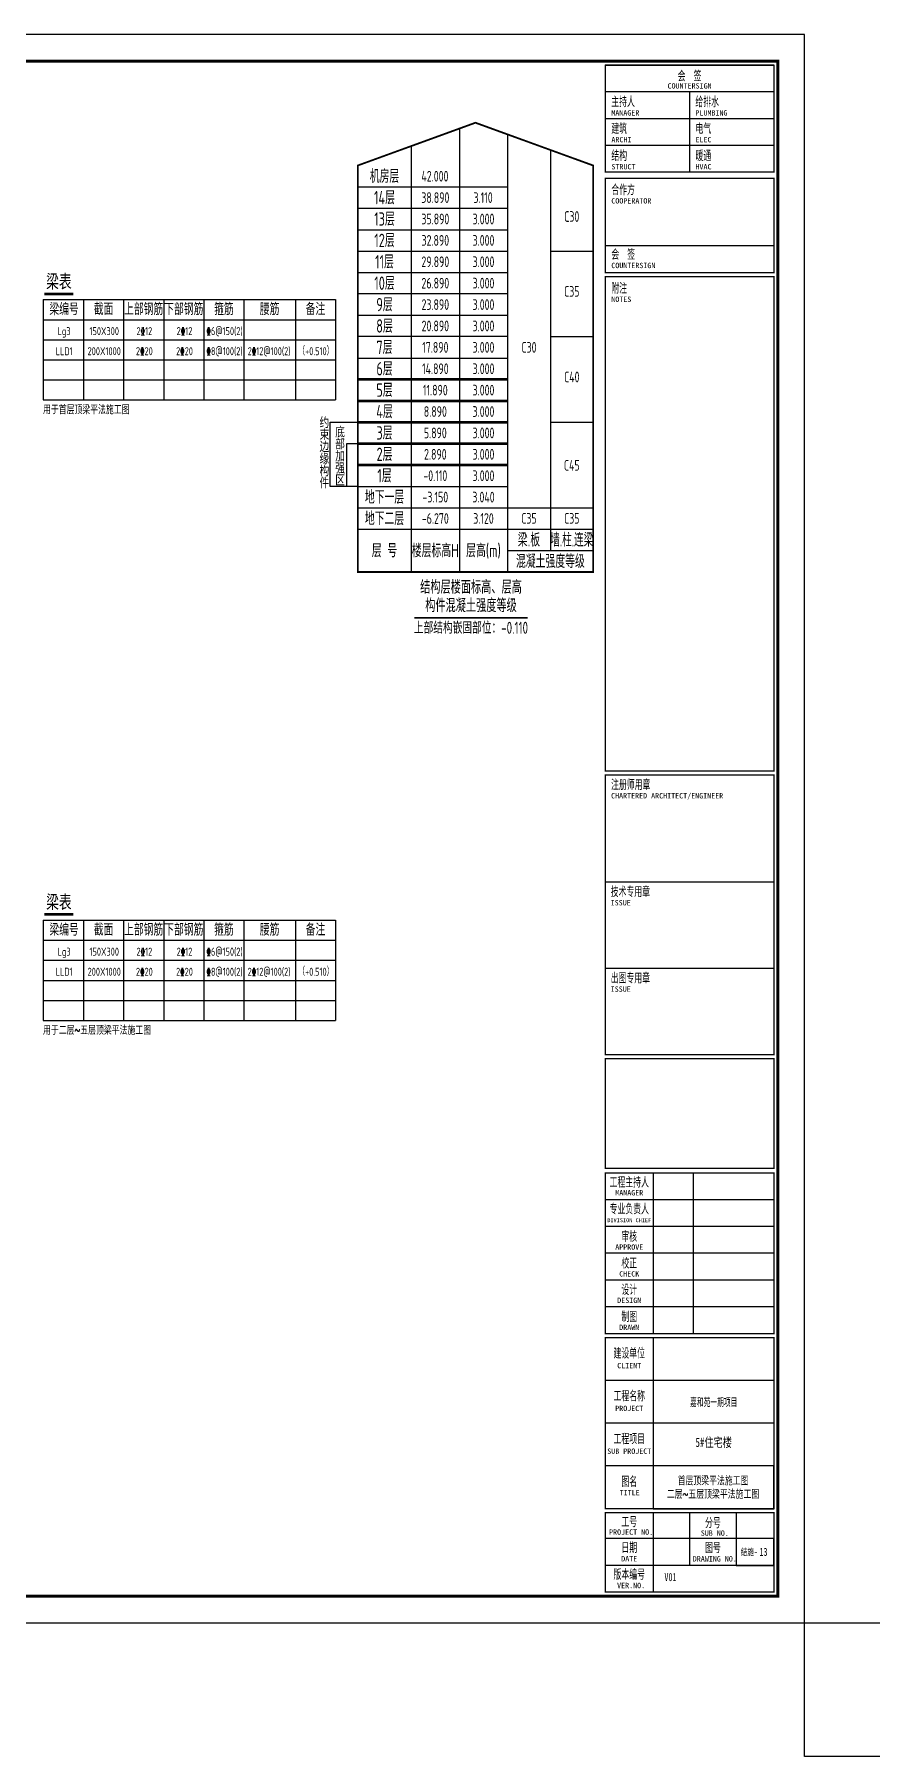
# Model space of a CAD drawing. Extents: x 154268 to 5133249, y -1832900 to 601179.
# Drawn here: x 405519 to 436804, y 536638 to 601038 of the extents above; entities that cross this region are included whole.
import ezdxf
from ezdxf.enums import TextEntityAlignment as Align

# ---------------------------------------------------------------- set-up
doc = ezdxf.new("R2010")
doc.units = 0
doc.header["$LTSCALE"] = 1000
doc.layers.add('_TSZ_PLOT_MARK', color=1, linetype='Continuous', plot=False)
for name, color, linetype in [('A-ANNO-TITLE', 3, 'Continuous'), ('FLOOR_NUM', 7, 'Continuous'), ('HZ', 2, 'Continuous'), ('S-BEAM-水平集中标', 7, 'Continuous'), ('S-FLOOR-说明', 7, 'Continuous'), ('S-HOLE-标注', 3, 'Continuous'), ('S-MOD-TXT', 7, 'Continuous'), ('楼号', 7, 'Continuous')]:
    doc.layers.add(name, color=color, linetype=linetype)
doc.styles.add('-宋体', font='', dxfattribs={"width": 0.8})
doc.styles.add('DD', font='romand__.ttf', dxfattribs={"width": 0.7, "bigfont": 'HZTXT.SHX'})
doc.styles.add('TSSD', font='Tssdeng.shx', dxfattribs={"width": 0.7, "bigfont": 'tssdchn.shx.SHX'})
doc.styles.add('TSSD_Label', font='tssdeng.shx', dxfattribs={"width": 0.7, "bigfont": 'hztxt.shx'})
doc.styles.get('-宋体').set_extended_font_data('SimSun')

# ---------------------------------------------------------------- blocks, each defined once
blk = doc.blocks.new('T4sbgb1')
at = {"layer": 'S-FLOOR-说明', "color": 0}
for p, q in [((1686, 18295), (1686, 1713)), ((3486, 18076), (3486, 1713)), ((-114, 17640), (-114, 1713)), ((5086, 17494), (5086, 2513)), ((-2114, 16113), (3486, 16113)), ((-2114, 15313), (3486, 15313)), ((-2114, 14513), (3486, 14513)), ((-2114, 13713), (3486, 13713)), ((1686, 13713), (1686, 3313)), ((5086, 13713), (6686, 13713)), ((-2114, 12913), (3486, 12913)), ((3486, 12113), (-2114, 12113)), ((-2114, 11313), (3486, 11313)), ((3486, 10513), (-2114, 10513)), ((5086, 10513), (6686, 10513)), ((-2114, 9713), (3486, 9713)), ((3486, 8913), (-2114, 8913)), ((-2114, 8113), (3486, 8113)), ((-3142, 4913), (-3142, 7313)), ((-3142, 7313), (-2114, 7313)), ((3486, 7313), (-2114, 7313)), ((5086, 7313), (6686, 7313)), ((-2522, 4913), (-2522, 6513)), ((-2522, 6513), (-2114, 6513)), ((-2114, 6513), (3486, 6513)), ((3486, 5713), (-2114, 5713)), ((-2114, 4913), (-3142, 4913)), ((-2114, 4913), (-2522, 4913)), ((-2114, 4913), (3486, 4913)), ((-2114, 4113), (3486, 4113)), ((3486, 4113), (5086, 4113)), ((5086, 4113), (6686, 4113)), ((-2114, 3313), (6686, 3313)), ((3486, 2513), (6686, 2513))]:
    blk.add_line(p, q, dxfattribs=at)
at = {"layer": 'S-FLOOR-说明', "color": 0, "const_width": 66.7}
blk.add_lwpolyline([(2286, 18513), (6686, 16913), (6686, 1713), (-2114, 1713), (-2114, 16913)], close=True, dxfattribs=at)
at = {"layer": 'S-FLOOR-说明', "color": 0, "const_width": 67.2}
blk.add_lwpolyline([(0, 0), (4238, 0)], dxfattribs=at)
at = {"layer": 'S-FLOOR-说明', "color": 0, "style": 'TSSD'}
for s, height, width, p in [('机房层', 500, 0.7, (-1114, 16513)), ('42.000', 400, 0.7, (771, 16513)), ('14层', 500, 0.7, (-1114, 15713)), ('38.890', 400, 0.7, (786, 15713)), ('3.110', 400, 0.7, (2571, 15713)), ('13层', 500, 0.7, (-1114, 14913)), ('35.890', 400, 0.7, (786, 14913)), ('3.000', 400, 0.7, (2586, 14913)), ('C30', 400, 0.7, (5886, 15006)), ('12层', 500, 0.7, (-1114, 14113)), ('32.890', 400, 0.7, (786, 14113)), ('3.000', 400, 0.7, (2586, 14113)), ('11层', 500, 0.7, (-1114, 13313)), ('29.890', 400, 0.7, (786, 13313)), ('3.000', 400, 0.7, (2586, 13313)), ('10层', 500, 0.7, (-1114, 12513)), ('26.890', 400, 0.7, (786, 12513)), ('3.000', 400, 0.7, (2586, 12513)), ('C35', 400, 0.7, (5886, 12205)), ('9层', 500, 0.7, (-1114, 11713)), ('23.890', 400, 0.7, (786, 11713)), ('3.000', 400, 0.7, (2586, 11713)), ('8层', 500, 0.7, (-1114, 10913)), ('20.890', 400, 0.7, (786, 10913)), ('3.000', 400, 0.7, (2586, 10913)), ('7层', 500, 0.7, (-1114, 10113)), ('17.890', 400, 0.7, (786, 10113)), ('3.000', 400, 0.7, (2586, 10113)), ('C30', 400, 0.7, (4286, 10113)), ('6层', 500, 0.7, (-1114, 9313)), ('14.890', 400, 0.7, (786, 9313)), ('3.000', 400, 0.7, (2586, 9313)), ('C40', 400, 0.7, (5886, 9005)), ('5层', 500, 0.7, (-1114, 8513)), ('11.890', 400, 0.7, (786, 8513)), ('3.000', 400, 0.7, (2586, 8513)), ('4层', 500, 0.7, (-1114, 7713)), ('8.890', 400, 0.7, (786, 7713)), ('3.000', 400, 0.7, (2586, 7713)), ('3层', 500, 0.7, (-1114, 6913)), ('5.890', 400, 0.7, (786, 6913)), ('3.000', 400, 0.7, (2586, 6913)), ('2层', 500, 0.7, (-1114, 6113)), ('2.890', 400, 0.7, (786, 6113)), ('3.000', 400, 0.7, (2586, 6113)), ('C45', 400, 0.7, (5886, 5702)), ('1层', 500, 0.7, (-1114, 5313)), ('-0.110', 400, 0.7, (786, 5313)), ('3.000', 400, 0.7, (2586, 5313)), ('地下一层', 500, 0.7, (-1114, 4513)), ('-3.150', 400, 0.7, (786, 4513)), ('3.040', 400, 0.7, (2586, 4513)), ('地下二层', 500, 0.7, (-1114, 3713)), ('-6.270', 400, 0.7, (786, 3713)), ('3.120', 400, 0.7, (2586, 3713)), ('C35', 400, 0.7, (4286, 3719)), ('C35', 400, 0.7, (5886, 3719)), ('层 号', 500, 0.7, (-1114, 2513)), ('楼层标高H', 500, 0.7, (786, 2513)), ('层高(m)', 500, 0.7, (2586, 2513)), ('梁.板', 500, 0.7, (4286, 2913)), ('墙.柱.连梁', 500, 0.6, (5886, 2913)), ('混凝土强度等级', 500, 0.7, (5086, 2113)), ('结构层楼面标高、层高', 500, 0.8, (2119, 1148)), ('构件混凝土强度等级', 500, 0.8, (2119, 460)), ('上部结构嵌固部位：-0.110', 450, 0.7, (2119, -374))]:
    blk.add_text(s, height=height, rotation=359.99977, dxfattribs=dict(at, width=width)).set_placement(p, align=Align.MIDDLE_CENTER)
at = {"layer": 'S-FLOOR-说明', "color": 0, "style": 'TSSD', "width": 0.7}
for s, p in [('约', (-3543, 7095)), ('束', (-3543, 6645)), ('底', (-2956, 6743)), ('边', (-3543, 6195)), ('部', (-2956, 6293)), ('缘', (-3543, 5740)), ('加', (-2956, 5843)), ('强', (-2956, 5393)), ('构', (-3543, 5290)), ('件', (-3543, 4840)), ('区', (-2956, 4943))]:
    blk.add_text(s, height=400, dxfattribs=at).set_placement(p)

msp = doc.modelspace()

# ---------------------------------------------------------------- linework, layer by layer
for p, q in [((405849.7, 591120.6), (405849.7, 587370.6)), ((407349.7, 591120.6), (407349.7, 587370.6)), ((408849.7, 591120.6), (408849.7, 587370.6)), ((410349.7, 591120.6), (410349.7, 587370.6)), ((411849.7, 591120.6), (411849.7, 587370.6)), ((413349.7, 591120.6), (413349.7, 587370.6)), ((415270.3, 591120.6), (415270.3, 587370.6)), ((416770.3, 591120.6), (416770.3, 587370.6)), ((405849.7, 567914.6), (405849.7, 564164.6)), ((407349.7, 567914.6), (407349.7, 564164.6)), ((408849.7, 567914.6), (408849.7, 564164.6)), ((410349.7, 567914.6), (410349.7, 564164.6)), ((411849.7, 567914.6), (411849.7, 564164.6)), ((413349.7, 567914.6), (413349.7, 564164.6)), ((415270.3, 567914.6), (415270.3, 564164.6)), ((416770.3, 567914.6), (416770.3, 564164.6))]:
    msp.add_line(p, q)
for points in [[(405849.7, 591120.6), (416770.3, 591120.6)], [(405849.7, 590370.6), (416770.3, 590370.6)], [(405849.7, 589620.6), (416770.3, 589620.6)], [(405849.7, 588870.6), (416770.3, 588870.6)], [(405849.7, 588120.6), (416770.3, 588120.6)], [(405849.7, 587370.6), (416770.3, 587370.6)], [(405849.7, 567914.6), (416770.3, 567914.6)], [(405849.7, 567164.6), (416770.3, 567164.6)], [(405849.7, 566414.6), (416770.3, 566414.6)], [(405849.7, 565664.6), (416770.3, 565664.6)], [(405849.7, 564914.6), (416770.3, 564914.6)], [(405849.7, 564164.6), (416770.3, 564164.6)]]:
    msp.add_lwpolyline(points)
at = {"layer": '_TSZ_PLOT_MARK'}
for points in [[(350203.6, 541638.3), (434303.6, 541638.3), (434303.6, 601038.3), (350203.6, 601038.3)], [(428643.2, 545907.5), (433153.6, 545907.5), (433153.6, 547507.5), (428643.2, 547507.5)], [(431748.6, 543788.3), (433153.6, 543788.3), (433153.6, 544788.3), (431748.6, 544788.3)]]:
    msp.add_lwpolyline(points, close=True, dxfattribs=at)
at = {"layer": 'A-ANNO-TITLE'}
for p, q in [((433153.6, 599888.3), (426853.6, 599888.3)), ((433153.6, 598888.3), (426853.6, 598888.3)), ((430003.6, 598888.3), (430003.6, 595888.3)), ((433153.6, 597888.3), (426853.6, 597888.3)), ((433153.6, 597888.3), (426853.6, 597888.3)), ((433153.6, 596888.3), (426853.6, 596888.3)), ((433153.6, 595888.3), (426853.6, 595888.3)), ((433153.6, 593131.6), (426853.6, 593131.6)), ((433153.6, 592127.4), (426853.6, 592127.4)), ((433153.6, 573492.9), (426853.6, 573492.9)), ((433153.6, 573342.9), (426853.6, 573342.9)), ((433153.6, 569342.9), (426853.6, 569342.9)), ((433153.6, 566112.6), (426853.6, 566112.6)), ((428643.2, 558457.5), (428643.2, 552457.5)), ((430143.2, 558457.5), (430143.2, 552457.5)), ((433153.6, 557457.5), (426853.6, 557457.5)), ((433153.6, 556457.5), (426853.6, 556457.5)), ((433153.6, 555457.5), (426853.6, 555457.5)), ((433153.6, 554457.5), (426853.6, 554457.5)), ((433153.6, 553457.5), (426853.6, 553457.5)), ((428643.2, 552307.5), (428643.2, 545907.5)), ((433153.6, 550707.5), (426853.6, 550707.5)), ((433153.6, 549107.5), (426853.6, 549107.5)), ((433153.6, 547507.5), (426853.6, 547507.5)), ((428643.2, 545757.5), (428643.2, 542788.3)), ((430003.6, 545757.5), (430003.6, 543788.3)), ((431748.6, 545757.5), (431748.6, 543788.3)), ((433153.6, 544788.3), (426853.6, 544788.3)), ((433153.6, 543788.3), (426853.6, 543788.3))]:
    msp.add_line(p, q, dxfattribs=at)
msp.add_lwpolyline([(350203.6, 541638.3), (434303.6, 541638.3), (434303.6, 601038.3), (350203.6, 601038.3)], close=True, dxfattribs=at)
for points, const_width in [([(352703.6, 542638.3), (433303.6, 542638.3), (433303.6, 600038.3), (352703.6, 600038.3)], 120), ([(426853.6, 599888.3), (426853.6, 595888.3), (433153.6, 595888.3), (433153.6, 599888.3)], 50), ([(426853.6, 592127.4), (433153.6, 592127.4), (433153.6, 595656.4), (426853.6, 595656.4)], 50), ([(426853.6, 573342.9), (426853.6, 562882.4), (433153.6, 562882.4), (433153.6, 573342.9), (433153.6, 573342.9), (426853.6, 573342.9)], 50), ([(426853.6, 562732.4), (426853.6, 558632.4), (433153.6, 558632.4), (433153.6, 562732.4)], 50), ([(426853.6, 558457.5), (426853.6, 552457.5), (433153.6, 552457.5), (433153.6, 558457.5)], 50), ([(426853.6, 558457.5), (426853.6, 552457.5), (433153.6, 552457.5), (433153.6, 558457.5)], 50), ([(426853.6, 552307.5), (426853.6, 545907.5), (433153.6, 545907.5), (433153.6, 552307.5)], 50), ([(426853.6, 545757.5), (426853.6, 542788.3), (433153.6, 542788.3), (433153.6, 545757.5)], 50)]:
    msp.add_lwpolyline(points, close=True, dxfattribs=dict(at, const_width=const_width))
at = {"layer": 'A-ANNO-TITLE', "const_width": 50, "elevation": 100}
msp.add_lwpolyline([(426853.6, 591977.4), (426853.6, 573492.9), (433153.6, 573492.9), (433153.6, 591977.4), (433153.6, 591977.4), (426853.6, 591977.4)], close=True, dxfattribs=at)
at = {"layer": 'A-ANNO-TITLE'}
msp.add_point((433303.6, 542638.3), dxfattribs=at)
msp.add_point((433303.6, 542638.3), dxfattribs=at)
at = {"layer": 'Defpoints', "const_width": 10}
msp.add_lwpolyline([(352703.6, 571338.3), (426853.6, 571338.3)], dxfattribs=at)
at = {"layer": 'HZ', "const_width": 100}
for points in [[(405882.1, 591336.3), (406966.3, 591336.3)], [(417600.5, 588136.5), (423200.6, 588136.4)], [(417600.5, 587336.5), (423200.5, 587336.4)], [(417600.5, 586536.5), (423200.5, 586536.4)], [(417600.5, 585736.5), (423200.5, 585736.4)], [(417600.5, 584936.5), (423200.5, 584936.4)], [(405882.1, 568130.2), (406966.3, 568130.2)]]:
    msp.add_lwpolyline(points, dxfattribs=at)
at = {"layer": 'S-HOLE-标注', "linetype": 'Continuous'}
msp.add_lwpolyline([(434303.6, 541638.3), (439303.6, 541638.3), (439303.6, 536638.3), (434303.6, 536638.3)], close=True, dxfattribs=at)

# ---------------------------------------------------------------- block references
at = {"layer": 'FLOOR_NUM'}
msp.add_blockref('T4sbgb1', (419714.7, 579223.7), dxfattribs=at)

# ---------------------------------------------------------------- texts
at = {"layer": 'A-ANNO-TITLE', "style": '-宋体', "width": 0.6}
for s, p in [('会  签', (430003.6, 599318.9)), ('工程主持人', (427748.4, 557953.7)), ('专业负责人', (427748.4, 556953.7)), ('审核', (427748.4, 555923.7)), ('校正', (427748.4, 554922.6)), ('设计', (427748.4, 553933.6)), ('制图', (427748.4, 552922.6)), ('建设单位', (427748.4, 551557.5)), ('工程名称', (427748.4, 549957.5)), ('工程项目', (427748.4, 548357.5)), ('图名', (427750.7, 546757.5)), ('工号', (427748.4, 545253.3)), ('分号', (430876.1, 545214.6)), ('日期', (427748.4, 544286.6)), ('图号', (430876.1, 544284.1)), ('版本编号', (427748.4, 543286.6))]:
    msp.add_text(s, height=350, dxfattribs=at).set_placement(p, align=Align.CENTER)
at = {"layer": 'A-ANNO-TITLE', "style": '-宋体'}
for s, height, p in [('COUNTERSIGN', 200, (430003.6, 599015.1)), ('MANAGER', 200, (427748.4, 557620.7)), ('DIVISION CHIEF', 150, (427748.4, 556620.7)), ('APPROVE', 200, (427748.4, 555590.7)), ('CHECK', 200, (427748.4, 554589.7)), ('DESIGN', 200, (427748.4, 553600.7)), ('DRAWN', 200, (427748.4, 552589.7)), ('CLIENT', 200, (427748.4, 551158)), ('PROJECT', 200, (427748.4, 549558)), ('SUB PROJECT', 200, (427748.4, 547958)), ('TITLE', 200, (427762.7, 546405.7)), ('PROJECT NO.', 200, (427818.4, 544932.3)), ('SUB NO.', 200, (430946.1, 544893.6)), ('DATE', 200, (427748.4, 543934.9)), ('DRAWING NO.', 200, (430946.1, 543932.3)), ('VER.NO.', 200, (427818.4, 542934.9))]:
    msp.add_text(s, height=height, dxfattribs=at).set_placement(p, align=Align.CENTER)
at = {"layer": 'A-ANNO-TITLE', "style": '-宋体', "width": 0.6}
for s, p in [('主持人', (427077.8, 598356)), ('给排水', (430220.4, 598356)), ('建筑', (427077.8, 597356)), ('电气', (430223.6, 597356)), ('结构', (427081, 596341.9)), ('暖通', (430223.6, 596341.9)), ('合作方', (427077.8, 595065.5)), ('会  签  ', (427077.8, 592649.3)), ('附注', (427077.8, 591385.5)), ('注册师用章', (427069, 572817.8)), ('技术专用章', (427054.8, 568817.4)), ('出图专用章', (427054.8, 565587.1))]:
    msp.add_text(s, height=350, dxfattribs=at).set_placement(p)
at = {"layer": 'A-ANNO-TITLE', "style": '-宋体'}
for s, p in [('MANAGER', (427077.8, 598006)), ('PLUMBING', (430220.4, 598006)), ('ARCHI', (427081, 597006)), ('ELEC', (430223.6, 597006)), ('STRUCT', (427081, 595991.9)), ('HVAC', (430223.6, 595991.9)), ('COOPERATOR', (427077.8, 594715.5)), ('COUNTERSIGN', (427077.8, 592299.3)), ('NOTES', (427077.8, 591035.5)), ('CHARTERED ARCHITECT/ENGINEER', (427069, 572467.8)), ('ISSUE', (427054.8, 568467.4)), ('ISSUE', (427054.8, 565237.1))]:
    msp.add_text(s, height=200, dxfattribs=at).set_placement(p)
at = {"layer": 'S-BEAM-水平集中标', "color": 1, "style": 'TSSD_Label', "width": 0.65}
for s, p in [('梁编号', (406625.8, 590764.3)), ('截面', (408100.1, 590768.5)), ('上部钢筋', (409600.1, 590768.5)), ('下部钢筋', (411100.1, 590768.5)), ('箍筋', (412600.1, 590768.5)), ('腰筋', (414308, 590768.5)), ('备注', (416020.6, 590768.5)), ('梁编号', (406625.8, 567558.2)), ('截面', (408100.1, 567562.5)), ('上部钢筋', (409600.1, 567562.5)), ('下部钢筋', (411100.1, 567562.5)), ('箍筋', (412600.1, 567562.5)), ('腰筋', (414308, 567562.5)), ('备注', (416020.6, 567562.5))]:
    msp.add_text(s, height=450, dxfattribs=at).set_placement(p, align=Align.MIDDLE_CENTER)
for s, p in [('Lg3', (406626.2, 589793)), ('150X300', (408126.2, 589793)), ('2%%13212', (409626.2, 589793)), ('2%%13212', (411126.2, 589793)), ('LLD1', (406626.2, 589043)), ('200X1000', (408126.2, 589043)), ('2%%13220', (409626.2, 589043)), ('2%%13220', (411126.2, 589043)), ('Lg3', (406626.2, 566586.9)), ('150X300', (408126.2, 566586.9)), ('2%%13212', (409626.2, 566586.9)), ('2%%13212', (411126.2, 566586.9)), ('LLD1', (406626.2, 565836.9)), ('200X1000', (408126.2, 565836.9)), ('2%%13220', (409626.2, 565836.9)), ('2%%13220', (411126.2, 565836.9))]:
    msp.add_text(s, height=300, dxfattribs=at).set_placement(p, align=Align.CENTER)
for s, p in [('%%1326@150(2)', (411948.6, 589793)), ('%%1328@100(2)', (411948.6, 589043)), ('2%%13212@100(2)', (413486.9, 589043)), ('（+0.510）', (415369.1, 589043)), ('%%1326@150(2)', (411948.6, 566586.9)), ('%%1328@100(2)', (411948.6, 565836.9)), ('2%%13212@100(2)', (413486.9, 565836.9)), ('（+0.510）', (415369.1, 565836.9))]:
    msp.add_text(s, height=300, dxfattribs=at).set_placement(p)
at = {"layer": 'S-FLOOR-说明', "style": 'DD', "width": 0.7}
for p in [(406431.9, 591803.9), (406431.9, 568597.8)]:
    msp.add_text('梁表', height=500, dxfattribs=at).set_placement(p, align=Align.MIDDLE_CENTER)
for s, p in [('用于首层顶梁平法施工图', (405837.9, 586779.4)), ('用于二层~五层顶梁平法施工图', (405837.9, 563573.3))]:
    msp.add_text(s, height=300, dxfattribs=at).set_placement(p, align=Align.BOTTOM_LEFT)
at = {"layer": 'S-FLOOR-说明', "style": '-宋体', "width": 0.6}
msp.add_text('嘉和苑一期项目', height=300, dxfattribs=at).set_placement((430905.1, 549742.3), align=Align.CENTER)
at = {"layer": 'S-FLOOR-说明', "color": 2, "style": '-宋体', "width": 0.7}
for s, height, p in [('结施-', 250, (432232.6, 544164)), ('V01', 300, (429288.2, 543200.8))]:
    msp.add_text(s, height=height, dxfattribs=at).set_placement(p, align=Align.CENTER)
at = {"layer": 'S-MOD-TXT', "color": 1, "style": 'DD', "width": 0.7}
for s, p in [('首层顶梁平法施工图', (430879.5, 546814.3)), ('二层~五层顶梁平法施工图', (430879.5, 546310.1))]:
    msp.add_text(s, height=300, dxfattribs=at).set_placement(p, align=Align.CENTER)
at = {"layer": 'S-MOD-TXT', "color": 1, "style": '-宋体', "width": 0.7}
msp.add_text('13', height=300, dxfattribs=at).set_placement((432616, 544143.1))
at = {"layer": '楼号', "style": '-宋体', "width": 0.7}
msp.add_text('5#住宅楼', height=350, dxfattribs=at).set_placement((430904, 548214.4), align=Align.CENTER)

doc.saveas('drawing.dxf')
